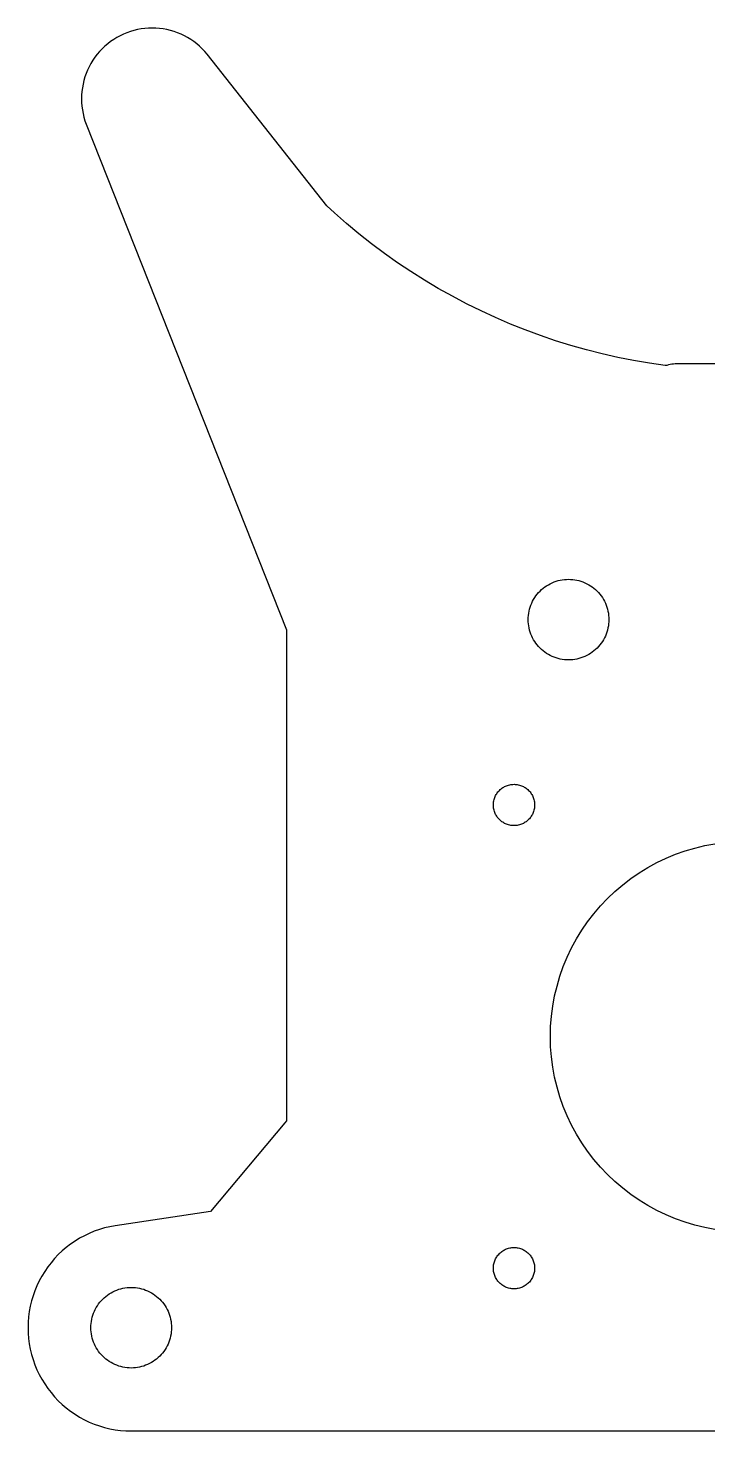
# Model space of a CAD drawing. Header units: metres. Extents: x -73 to 73, y -82 to 60.
# Drawn here: x -73 to -3.8, y -82.5 to 60.1 of the extents above; entities that cross this region are included whole.
import ezdxf

# ---------------------------------------------------------------- set-up
doc = ezdxf.new("R2010")
doc.units = ezdxf.units.M

msp = doc.modelspace()

# ---------------------------------------------------------------- linework, layer by layer
for p, q in [((-61.8589, 59.9927), (-62.2255, 59.9047)), ((-61.4883, 60.0614), (-61.8589, 59.9927)), ((-61.1146, 60.1105), (-61.4883, 60.0614)), ((-60.7388, 60.1401), (-61.1146, 60.1105)), ((-60.362, 60.15), (-60.7388, 60.1401)), ((-59.9852, 60.1401), (-60.362, 60.15)), ((-59.6094, 60.1105), (-59.9852, 60.1401)), ((-59.2356, 60.0614), (-59.6094, 60.1105)), ((-58.865, 59.9927), (-59.2356, 60.0614)), ((-58.4985, 59.9047), (-58.865, 59.9927)), ((-64.8931, 58.5454), (-65.1797, 58.3006)), ((-64.594, 58.7749), (-64.8931, 58.5454)), ((-64.2834, 58.9884), (-64.594, 58.7749)), ((-63.962, 59.1854), (-64.2834, 58.9884)), ((-63.6307, 59.3652), (-63.962, 59.1854)), ((-63.2905, 59.5275), (-63.6307, 59.3652)), ((-62.9422, 59.6718), (-63.2905, 59.5275)), ((-62.5869, 59.7976), (-62.9422, 59.6718)), ((-62.2255, 59.9047), (-62.5869, 59.7976)), ((-58.137, 59.7976), (-58.4985, 59.9047)), ((-57.7817, 59.6718), (-58.137, 59.7976)), ((-57.4335, 59.5275), (-57.7817, 59.6718)), ((-57.0932, 59.3652), (-57.4335, 59.5275)), ((-56.762, 59.1854), (-57.0932, 59.3652)), ((-56.4406, 58.9884), (-56.762, 59.1854)), ((-56.1299, 58.7749), (-56.4406, 58.9884)), ((-55.8309, 58.5454), (-56.1299, 58.7749)), ((-55.5442, 58.3006), (-55.8309, 58.5454)), ((-66.1869, 57.1821), (-66.4004, 56.8714)), ((-65.9574, 57.4811), (-66.1869, 57.1821)), ((-65.7126, 57.7677), (-65.9574, 57.4811)), ((-65.4531, 58.0412), (-65.7126, 57.7677)), ((-65.1797, 58.3006), (-65.4531, 58.0412)), ((-55.2708, 58.0412), (-55.5442, 58.3006)), ((-55.0113, 57.7677), (-55.2708, 58.0412)), ((-54.7665, 57.4811), (-55.0113, 57.7677)), ((-42.6102, 42.0833), (-54.7665, 57.4811)), ((-66.9395, 55.8785), (-67.0837, 55.5302)), ((-66.7772, 56.2187), (-66.9395, 55.8785)), ((-66.5974, 56.55), (-66.7772, 56.2187)), ((-66.4004, 56.8714), (-66.5974, 56.55)), ((-67.4046, 54.447), (-67.4733, 54.0763)), ((-67.3166, 54.8135), (-67.4046, 54.447)), ((-67.2096, 55.1749), (-67.3166, 54.8135)), ((-67.0837, 55.5302), (-67.2096, 55.1749)), ((-67.5521, 53.3268), (-67.562, 52.95)), ((-67.562, 52.95), (-67.5521, 52.5732)), ((-67.5225, 53.7026), (-67.5521, 53.3268)), ((-67.4733, 54.0763), (-67.5225, 53.7026)), ((-67.5521, 52.5732), (-67.5225, 52.1974)), ((-67.5225, 52.1974), (-67.4733, 51.8237)), ((-67.4733, 51.8237), (-67.4046, 51.453)), ((-67.4046, 51.453), (-67.3166, 51.0865)), ((-67.3166, 51.0865), (-67.2096, 50.7251)), ((-67.2096, 50.7251), (-67.0837, 50.3698)), ((-67.0837, 50.3698), (-46.7, -1.0495)), ((-41.8207, 41.3534), (-42.6102, 42.0833)), ((-40.5905, 40.2746), (-41.8207, 41.3534)), ((-39.3325, 39.2284), (-40.5905, 40.2746)), ((-38.0476, 38.2154), (-39.3325, 39.2284)), ((-36.7366, 37.2364), (-38.0476, 38.2154)), ((-35.4004, 36.2921), (-36.7366, 37.2364)), ((-34.0399, 35.3831), (-35.4004, 36.2921)), ((-32.6562, 34.51), (-34.0399, 35.3831)), ((-31.25, 33.6734), (-32.6562, 34.51)), ((-29.8224, 32.8739), (-31.25, 33.6734)), ((-28.3744, 32.1121), (-29.8224, 32.8739)), ((-26.9069, 31.3884), (-28.3744, 32.1121)), ((-25.421, 30.7034), (-26.9069, 31.3884)), ((-23.9177, 30.0575), (-25.421, 30.7034)), ((-22.398, 29.4512), (-23.9177, 30.0575)), ((-20.8629, 28.8849), (-22.398, 29.4512)), ((-19.3136, 28.359), (-20.8629, 28.8849)), ((-17.7509, 27.8738), (-19.3136, 28.359)), ((-16.1762, 27.4296), (-17.7509, 27.8738)), ((-14.5903, 27.0269), (-16.1762, 27.4296)), ((-12.9945, 26.6658), (-14.5903, 27.0269)), ((-11.3897, 26.3466), (-12.9945, 26.6658)), ((-9.77715, 26.0695), (-11.3897, 26.3466)), ((-8.15788, 25.8347), (-9.77715, 26.0695)), ((-8.04958, 25.8219), (-8.15788, 25.8347)), ((-7.98885, 25.8434), (-8.04958, 25.8219)), ((-7.82822, 25.891), (-7.98885, 25.8434)), ((-7.66531, 25.9301), (-7.82822, 25.891)), ((-7.50058, 25.9606), (-7.66531, 25.9301)), ((-7.33449, 25.9825), (-7.50058, 25.9606)), ((-7.16747, 25.9956), (-7.33449, 25.9825)), ((-6.99998, 26), (-7.16747, 25.9956)), ((7, 26), (-6.99998, 26)), ((-21.0469, 2.74342), (-20.8991, 2.89912)), ((-20.8991, 2.89912), (-20.7434, 3.04689)), ((-20.7434, 3.04689), (-20.5802, 3.18629)), ((-20.5802, 3.18629), (-20.4099, 3.31696)), ((-20.4099, 3.31696), (-20.233, 3.43854)), ((-20.233, 3.43854), (-20.05, 3.55069)), ((-20.05, 3.55069), (-19.8614, 3.65312)), ((-19.8614, 3.65312), (-19.6676, 3.74553)), ((-19.6676, 3.74553), (-19.4693, 3.82767)), ((-19.4693, 3.82767), (-19.267, 3.89932)), ((-19.267, 3.89932), (-19.0612, 3.96028)), ((-19.0612, 3.96028), (-18.8524, 4.01039)), ((-18.8524, 4.01039), (-18.6414, 4.04951)), ((-18.6414, 4.04951), (-18.4286, 4.07753)), ((-18.4286, 4.07753), (-18.2146, 4.09438)), ((-18.2146, 4.09438), (-18, 4.09999)), ((-18, 4.09999), (-17.7854, 4.09438)), ((-17.7854, 4.09438), (-17.5714, 4.07753)), ((-17.5714, 4.07753), (-17.3586, 4.04951)), ((-17.3586, 4.04951), (-17.1476, 4.01039)), ((-17.1476, 4.01039), (-16.9388, 3.96028)), ((-16.9388, 3.96028), (-16.733, 3.89932)), ((-16.733, 3.89932), (-16.5307, 3.82767)), ((-16.5307, 3.82767), (-16.3324, 3.74553)), ((-16.3324, 3.74553), (-16.1386, 3.65312)), ((-16.1386, 3.65312), (-15.95, 3.55069)), ((-15.95, 3.55069), (-15.767, 3.43854)), ((-15.767, 3.43854), (-15.5901, 3.31696)), ((-15.5901, 3.31696), (-15.4198, 3.18629)), ((-15.4198, 3.18629), (-15.2566, 3.04689)), ((-15.2566, 3.04689), (-15.1009, 2.89912)), ((-15.1009, 2.89912), (-14.9531, 2.74342)), ((-21.8993, 1.26697), (-21.8277, 1.4693)), ((-21.8277, 1.4693), (-21.7455, 1.66762)), ((-21.7455, 1.66762), (-21.6531, 1.86136)), ((-21.6531, 1.86136), (-21.5507, 2.04999)), ((-21.5507, 2.04999), (-21.4385, 2.23302)), ((-21.4385, 2.23302), (-21.317, 2.40991)), ((-21.317, 2.40991), (-21.1863, 2.5802)), ((-21.1863, 2.5802), (-21.0469, 2.74342)), ((-14.9531, 2.74342), (-14.8137, 2.5802)), ((-14.8137, 2.5802), (-14.683, 2.40991)), ((-14.683, 2.40991), (-14.5614, 2.23302)), ((-14.5614, 2.23302), (-14.4493, 2.04999)), ((-14.4493, 2.04999), (-14.3469, 1.86136)), ((-14.3469, 1.86136), (-14.2545, 1.66762)), ((-14.2545, 1.66762), (-14.1723, 1.4693)), ((-14.1723, 1.4693), (-14.1007, 1.26697)), ((-22.1, 0), (-22.0944, 0.21457)), ((-22.0944, -0.21457), (-22.1, 0)), ((-22.0944, 0.21457), (-22.0775, 0.42856)), ((-22.0775, 0.42856), (-22.0495, 0.64137)), ((-22.0495, 0.64137), (-22.0104, 0.85243)), ((-22.0104, 0.85243), (-21.9603, 1.06116)), ((-21.9603, 1.06116), (-21.8993, 1.26697)), ((-14.1007, 1.26697), (-14.0397, 1.06116)), ((-14.0397, 1.06116), (-13.9896, 0.85243)), ((-13.9896, 0.85243), (-13.9505, 0.64137)), ((-13.9505, 0.64137), (-13.9225, 0.42856)), ((-13.9225, 0.42856), (-13.9056, 0.21457)), ((-13.9056, 0.21457), (-13.9, 0)), ((-13.9, 0), (-13.9056, -0.21457)), ((-46.7, -1.0495), (-46.7, -50.9632)), ((-22.0775, -0.42856), (-22.0944, -0.21457)), ((-22.0495, -0.64137), (-22.0775, -0.42856)), ((-22.0104, -0.85243), (-22.0495, -0.64137)), ((-21.9603, -1.06116), (-22.0104, -0.85243)), ((-21.8993, -1.26697), (-21.9603, -1.06116)), ((-21.8277, -1.4693), (-21.8993, -1.26697)), ((-14.1007, -1.26697), (-14.1723, -1.4693)), ((-14.0397, -1.06116), (-14.1007, -1.26697)), ((-13.9896, -0.85243), (-14.0397, -1.06116)), ((-13.9505, -0.64137), (-13.9896, -0.85243)), ((-13.9225, -0.42856), (-13.9505, -0.64137)), ((-13.9056, -0.21457), (-13.9225, -0.42856)), ((-21.7455, -1.66762), (-21.8277, -1.4693)), ((-21.6531, -1.86136), (-21.7455, -1.66762)), ((-21.5507, -2.04999), (-21.6531, -1.86136)), ((-21.4385, -2.23302), (-21.5507, -2.04999)), ((-21.317, -2.40991), (-21.4385, -2.23302)), ((-21.1863, -2.5802), (-21.317, -2.40991)), ((-21.0469, -2.74342), (-21.1863, -2.5802)), ((-20.8991, -2.89912), (-21.0469, -2.74342)), ((-14.9531, -2.74342), (-15.1009, -2.89912)), ((-14.8137, -2.5802), (-14.9531, -2.74342)), ((-14.683, -2.40991), (-14.8137, -2.5802)), ((-14.5614, -2.23302), (-14.683, -2.40991)), ((-14.4493, -2.04999), (-14.5614, -2.23302)), ((-14.3469, -1.86136), (-14.4493, -2.04999)), ((-14.2545, -1.66762), (-14.3469, -1.86136)), ((-14.1723, -1.4693), (-14.2545, -1.66762)), ((-20.7434, -3.04689), (-20.8991, -2.89912)), ((-20.5802, -3.18629), (-20.7434, -3.04689)), ((-20.4099, -3.31696), (-20.5802, -3.18629)), ((-20.233, -3.43854), (-20.4099, -3.31696)), ((-20.05, -3.55069), (-20.233, -3.43854)), ((-19.8614, -3.65312), (-20.05, -3.55069)), ((-19.6676, -3.74553), (-19.8614, -3.65312)), ((-19.4693, -3.82767), (-19.6676, -3.74553)), ((-19.267, -3.89932), (-19.4693, -3.82767)), ((-19.0612, -3.96028), (-19.267, -3.89932)), ((-18.8524, -4.01039), (-19.0612, -3.96028)), ((-18.6414, -4.04951), (-18.8524, -4.01039)), ((-18.4286, -4.07753), (-18.6414, -4.04951)), ((-18.2146, -4.09438), (-18.4286, -4.07753)), ((-18, -4.09999), (-18.2146, -4.09438)), ((-17.7854, -4.09438), (-18, -4.09999)), ((-17.5714, -4.07753), (-17.7854, -4.09438)), ((-17.3586, -4.04951), (-17.5714, -4.07753)), ((-17.1476, -4.01039), (-17.3586, -4.04951)), ((-16.9388, -3.96028), (-17.1476, -4.01039)), ((-16.733, -3.89932), (-16.9388, -3.96028)), ((-16.5307, -3.82767), (-16.733, -3.89932)), ((-16.3324, -3.74553), (-16.5307, -3.82767)), ((-16.1386, -3.65312), (-16.3324, -3.74553)), ((-15.95, -3.55069), (-16.1386, -3.65312)), ((-15.767, -3.43854), (-15.95, -3.55069)), ((-15.5901, -3.31696), (-15.767, -3.43854)), ((-15.4198, -3.18629), (-15.5901, -3.31696)), ((-15.2566, -3.04689), (-15.4198, -3.18629)), ((-15.1009, -2.89912), (-15.2566, -3.04689)), ((-24.7843, -17.1511), (-24.6937, -17.0888)), ((-24.6937, -17.0888), (-24.6, -17.0313)), ((-24.6, -17.0313), (-24.5034, -16.9789)), ((-24.5034, -16.9789), (-24.4041, -16.9315)), ((-24.4041, -16.9315), (-24.3026, -16.8895)), ((-24.3026, -16.8895), (-24.1989, -16.8528)), ((-24.1989, -16.8528), (-24.0935, -16.8215)), ((-24.0935, -16.8215), (-23.9866, -16.7959)), ((-23.9866, -16.7959), (-23.8785, -16.7758)), ((-23.8785, -16.7758), (-23.7695, -16.7615)), ((-23.7695, -16.7615), (-23.6599, -16.7529)), ((-23.6599, -16.7529), (-23.55, -16.75)), ((-23.55, -16.75), (-23.4401, -16.7529)), ((-23.4401, -16.7529), (-23.3305, -16.7615)), ((-23.3305, -16.7615), (-23.2215, -16.7758)), ((-23.2215, -16.7758), (-23.1134, -16.7959)), ((-23.1134, -16.7959), (-23.0065, -16.8215)), ((-23.0065, -16.8215), (-22.9011, -16.8528)), ((-22.9011, -16.8528), (-22.7974, -16.8895)), ((-22.7974, -16.8895), (-22.6958, -16.9315)), ((-22.6958, -16.9315), (-22.5966, -16.9789)), ((-22.5966, -16.9789), (-22.5, -17.0313)), ((-22.5, -17.0313), (-22.4062, -17.0888)), ((-22.4062, -17.0888), (-22.3156, -17.1511)), ((-25.6385, -18.6305), (-25.6241, -18.5215)), ((-25.6241, -18.5215), (-25.6041, -18.4134)), ((-25.6041, -18.4134), (-25.5784, -18.3065)), ((-25.5784, -18.3065), (-25.5472, -18.2011)), ((-25.5472, -18.2011), (-25.5105, -18.0974)), ((-25.5105, -18.0974), (-25.4684, -17.9958)), ((-25.4684, -17.9958), (-25.4211, -17.8966)), ((-25.4211, -17.8966), (-25.3687, -17.8)), ((-25.3687, -17.8), (-25.3112, -17.7063)), ((-25.3112, -17.7063), (-25.2489, -17.6156)), ((-25.2489, -17.6156), (-25.182, -17.5284)), ((-25.182, -17.5284), (-25.1106, -17.4448)), ((-25.1106, -17.4448), (-25.0349, -17.3651)), ((-25.0349, -17.3651), (-24.9552, -17.2894)), ((-24.9552, -17.2894), (-24.8716, -17.218)), ((-24.8716, -17.218), (-24.7843, -17.1511)), ((-22.3156, -17.1511), (-22.2284, -17.218)), ((-22.2284, -17.218), (-22.1448, -17.2894)), ((-22.1448, -17.2894), (-22.0651, -17.3651)), ((-22.0651, -17.3651), (-21.9894, -17.4448)), ((-21.9894, -17.4448), (-21.918, -17.5284)), ((-21.918, -17.5284), (-21.8511, -17.6156)), ((-21.8511, -17.6156), (-21.7888, -17.7063)), ((-21.7888, -17.7063), (-21.7313, -17.8)), ((-21.7313, -17.8), (-21.6789, -17.8966)), ((-21.6789, -17.8966), (-21.6315, -17.9958)), ((-21.6315, -17.9958), (-21.5895, -18.0974)), ((-21.5895, -18.0974), (-21.5528, -18.2011)), ((-21.5528, -18.2011), (-21.5215, -18.3065)), ((-21.5215, -18.3065), (-21.4959, -18.4134)), ((-21.4959, -18.4134), (-21.4758, -18.5215)), ((-21.4758, -18.5215), (-21.4615, -18.6305)), ((-25.65, -18.85), (-25.6471, -18.7401)), ((-25.6471, -18.9599), (-25.65, -18.85)), ((-25.6471, -18.7401), (-25.6385, -18.6305)), ((-25.6385, -19.0695), (-25.6471, -18.9599)), ((-25.6241, -19.1785), (-25.6385, -19.0695)), ((-25.6041, -19.2866), (-25.6241, -19.1785)), ((-25.5784, -19.3935), (-25.6041, -19.2866)), ((-25.5472, -19.4989), (-25.5784, -19.3935)), ((-25.5105, -19.6026), (-25.5472, -19.4989)), ((-25.4684, -19.7041), (-25.5105, -19.6026)), ((-25.4211, -19.8034), (-25.4684, -19.7041)), ((-25.3687, -19.9), (-25.4211, -19.8034)), ((-25.3112, -19.9937), (-25.3687, -19.9)), ((-21.7313, -19.9), (-21.7888, -19.9937)), ((-21.6789, -19.8034), (-21.7313, -19.9)), ((-21.6315, -19.7041), (-21.6789, -19.8034)), ((-21.5895, -19.6026), (-21.6315, -19.7041)), ((-21.5528, -19.4989), (-21.5895, -19.6026)), ((-21.5215, -19.3935), (-21.5528, -19.4989)), ((-21.4959, -19.2866), (-21.5215, -19.3935)), ((-21.4758, -19.1785), (-21.4959, -19.2866)), ((-21.4615, -19.0695), (-21.4758, -19.1785)), ((-21.4615, -18.6305), (-21.4529, -18.7401)), ((-21.4529, -18.9599), (-21.4615, -19.0695)), ((-21.4529, -18.7401), (-21.45, -18.85)), ((-21.45, -18.85), (-21.4529, -18.9599)), ((-25.2489, -20.0843), (-25.3112, -19.9937)), ((-25.182, -20.1716), (-25.2489, -20.0843)), ((-25.1106, -20.2552), (-25.182, -20.1716)), ((-25.0349, -20.3349), (-25.1106, -20.2552)), ((-24.9552, -20.4106), (-25.0349, -20.3349)), ((-24.8716, -20.482), (-24.9552, -20.4106)), ((-24.7843, -20.5489), (-24.8716, -20.482)), ((-24.6937, -20.6112), (-24.7843, -20.5489)), ((-24.6, -20.6686), (-24.6937, -20.6112)), ((-24.5034, -20.7211), (-24.6, -20.6686)), ((-24.4041, -20.7684), (-24.5034, -20.7211)), ((-24.3026, -20.8105), (-24.4041, -20.7684)), ((-24.1989, -20.8472), (-24.3026, -20.8105)), ((-24.0935, -20.8784), (-24.1989, -20.8472)), ((-23.9866, -20.9041), (-24.0935, -20.8784)), ((-23.8785, -20.9241), (-23.9866, -20.9041)), ((-23.7695, -20.9385), (-23.8785, -20.9241)), ((-23.6599, -20.9471), (-23.7695, -20.9385)), ((-23.55, -20.95), (-23.6599, -20.9471)), ((-23.4401, -20.9471), (-23.55, -20.95)), ((-23.3305, -20.9385), (-23.4401, -20.9471)), ((-23.2215, -20.9241), (-23.3305, -20.9385)), ((-23.1134, -20.9041), (-23.2215, -20.9241)), ((-23.0065, -20.8784), (-23.1134, -20.9041)), ((-22.9011, -20.8472), (-23.0065, -20.8784)), ((-22.7974, -20.8105), (-22.9011, -20.8472)), ((-22.6958, -20.7684), (-22.7974, -20.8105)), ((-22.5966, -20.7211), (-22.6958, -20.7684)), ((-22.5, -20.6686), (-22.5966, -20.7211)), ((-22.4062, -20.6112), (-22.5, -20.6686)), ((-22.3156, -20.5489), (-22.4062, -20.6112)), ((-22.2284, -20.482), (-22.3156, -20.5489)), ((-22.1448, -20.4106), (-22.2284, -20.482)), ((-22.0651, -20.3349), (-22.1448, -20.4106)), ((-21.9894, -20.2552), (-22.0651, -20.3349)), ((-21.918, -20.1716), (-21.9894, -20.2552)), ((-21.8511, -20.0843), (-21.918, -20.1716)), ((-21.7888, -19.9937), (-21.8511, -20.0843)), ((-4.12704, -22.9838), (-3.10521, -22.7944)), ((-8.07372, -24.2661), (-7.1136, -23.8684)), ((-7.1136, -23.8684), (-6.13397, -23.5215)), ((-6.13397, -23.5215), (-5.13756, -23.2264)), ((-5.13756, -23.2264), (-4.12704, -22.9838)), ((-10.8111, -25.7524), (-9.92499, -25.2094)), ((-9.92499, -25.2094), (-9.0117, -24.7135)), ((-9.0117, -24.7135), (-8.07372, -24.2661)), ((-13.2822, -27.6486), (-12.492, -26.9736)), ((-12.492, -26.9736), (-11.6675, -26.341)), ((-11.6675, -26.341), (-10.8111, -25.7524)), ((-14.7514, -29.1178), (-14.0361, -28.3639)), ((-14.0361, -28.3639), (-13.2822, -27.6486)), ((-16.059, -30.7325), (-15.4263, -29.908)), ((-15.4263, -29.908), (-14.7514, -29.1178)), ((-16.6476, -31.5889), (-16.059, -30.7325)), ((-17.6865, -33.3883), (-17.1906, -32.475)), ((-17.1906, -32.475), (-16.6476, -31.5889)), ((-18.1339, -34.3263), (-17.6865, -33.3883)), ((-18.8785, -36.266), (-18.5316, -35.2864)), ((-18.5316, -35.2864), (-18.1339, -34.3263)), ((-19.1736, -37.2624), (-18.8785, -36.266)), ((-19.6056, -39.2948), (-19.4162, -38.2729)), ((-19.4162, -38.2729), (-19.1736, -37.2624)), ((-19.7413, -40.3251), (-19.6056, -39.2948)), ((-19.85, -42.4), (-19.8228, -41.3611)), ((-19.8228, -41.3611), (-19.7413, -40.3251)), ((-19.8228, -43.4389), (-19.85, -42.4)), ((-19.7413, -44.4749), (-19.8228, -43.4389)), ((-19.6056, -45.5052), (-19.7413, -44.4749)), ((-19.4162, -46.527), (-19.6056, -45.5052)), ((-19.1736, -47.5376), (-19.4162, -46.527)), ((-18.8785, -48.534), (-19.1736, -47.5376)), ((-18.5316, -49.5136), (-18.8785, -48.534)), ((-18.1339, -50.4737), (-18.5316, -49.5136)), ((-46.8732, -51.166), (-54.4261, -60.1855)), ((-46.7, -50.9632), (-46.8732, -51.166)), ((-17.6865, -51.4117), (-18.1339, -50.4737)), ((-17.1906, -52.325), (-17.6865, -51.4117)), ((-16.6476, -53.2111), (-17.1906, -52.325)), ((-16.059, -54.0675), (-16.6476, -53.2111)), ((-15.4263, -54.892), (-16.059, -54.0675)), ((-14.7514, -55.6822), (-15.4263, -54.892)), ((-14.0361, -56.4361), (-14.7514, -55.6822)), ((-13.2822, -57.1514), (-14.0361, -56.4361)), ((-12.492, -57.8263), (-13.2822, -57.1514)), ((-11.6675, -58.459), (-12.492, -57.8263)), ((-10.8111, -59.0476), (-11.6675, -58.459)), ((-9.92499, -59.5906), (-10.8111, -59.0476)), ((-9.0117, -60.0865), (-9.92499, -59.5906)), ((-54.4261, -60.1855), (-64.1426, -61.6293)), ((-8.07372, -60.5339), (-9.0117, -60.0865)), ((-7.1136, -60.9316), (-8.07372, -60.5339)), ((-6.13397, -61.2785), (-7.1136, -60.9316)), ((-5.13756, -61.5736), (-6.13397, -61.2785)), ((-67.2669, -62.6444), (-67.75, -62.9067)), ((-66.7707, -62.4078), (-67.2669, -62.6444)), ((-66.2629, -62.1974), (-66.7707, -62.4078)), ((-65.7447, -62.0139), (-66.2629, -62.1974)), ((-65.2176, -61.8578), (-65.7447, -62.0139)), ((-64.6831, -61.7294), (-65.2176, -61.8578)), ((-64.1426, -61.6293), (-64.6831, -61.7294)), ((-4.12704, -61.8162), (-5.13756, -61.5736)), ((-3.10521, -62.0056), (-4.12704, -61.8162)), ((-69.1079, -63.84), (-69.5259, -64.197)), ((-68.6717, -63.5053), (-69.1079, -63.84)), ((-68.2187, -63.194), (-68.6717, -63.5053)), ((-67.75, -62.9067), (-68.2187, -63.194)), ((-24.7843, -64.2511), (-24.6937, -64.1888)), ((-24.6937, -64.1888), (-24.6, -64.1313)), ((-24.6, -64.1313), (-24.5034, -64.0789)), ((-24.5034, -64.0789), (-24.4041, -64.0316)), ((-24.4041, -64.0316), (-24.3026, -63.9895)), ((-24.3026, -63.9895), (-24.1989, -63.9528)), ((-24.1989, -63.9528), (-24.0935, -63.9216)), ((-24.0935, -63.9216), (-23.9866, -63.8959)), ((-23.9866, -63.8959), (-23.8785, -63.8759)), ((-23.8785, -63.8759), (-23.7695, -63.8615)), ((-23.7695, -63.8615), (-23.6599, -63.8529)), ((-23.6599, -63.8529), (-23.55, -63.85)), ((-23.55, -63.85), (-23.4401, -63.8529)), ((-23.4401, -63.8529), (-23.3305, -63.8615)), ((-23.3305, -63.8615), (-23.2215, -63.8759)), ((-23.2215, -63.8759), (-23.1134, -63.8959)), ((-23.1134, -63.8959), (-23.0065, -63.9216)), ((-23.0065, -63.9216), (-22.9011, -63.9528)), ((-22.9011, -63.9528), (-22.7974, -63.9895)), ((-22.7974, -63.9895), (-22.6958, -64.0316)), ((-22.6958, -64.0316), (-22.5966, -64.0789)), ((-22.5966, -64.0789), (-22.5, -64.1313)), ((-22.5, -64.1313), (-22.4062, -64.1888)), ((-22.4062, -64.1888), (-22.3156, -64.2511)), ((-70.66, -65.3921), (-70.9947, -65.8282)), ((-70.303, -64.9741), (-70.66, -65.3921)), ((-69.9246, -64.5754), (-70.303, -64.9741)), ((-69.5259, -64.197), (-69.9246, -64.5754)), ((-25.6241, -65.6215), (-25.6041, -65.5134)), ((-25.6041, -65.5134), (-25.5784, -65.4065)), ((-25.5784, -65.4065), (-25.5472, -65.3011)), ((-25.5472, -65.3011), (-25.5105, -65.1974)), ((-25.5105, -65.1974), (-25.4684, -65.0959)), ((-25.4684, -65.0959), (-25.4211, -64.9966)), ((-25.4211, -64.9966), (-25.3687, -64.9)), ((-25.3687, -64.9), (-25.3112, -64.8063)), ((-25.3112, -64.8063), (-25.2489, -64.7157)), ((-25.2489, -64.7157), (-25.182, -64.6284)), ((-25.182, -64.6284), (-25.1106, -64.5448)), ((-25.1106, -64.5448), (-25.0349, -64.4651)), ((-25.0349, -64.4651), (-24.9552, -64.3894)), ((-24.9552, -64.3894), (-24.8716, -64.318)), ((-24.8716, -64.318), (-24.7843, -64.2511)), ((-22.3156, -64.2511), (-22.2284, -64.318)), ((-22.2284, -64.318), (-22.1448, -64.3894)), ((-22.1448, -64.3894), (-22.0651, -64.4651)), ((-22.0651, -64.4651), (-21.9894, -64.5448)), ((-21.9894, -64.5448), (-21.918, -64.6284)), ((-21.918, -64.6284), (-21.8511, -64.7157)), ((-21.8511, -64.7157), (-21.7888, -64.8063)), ((-21.7888, -64.8063), (-21.7313, -64.9)), ((-21.7313, -64.9), (-21.6789, -64.9966)), ((-21.6789, -64.9966), (-21.6315, -65.0959)), ((-21.6315, -65.0959), (-21.5895, -65.1974)), ((-21.5895, -65.1974), (-21.5528, -65.3011)), ((-21.5528, -65.3011), (-21.5215, -65.4065)), ((-21.5215, -65.4065), (-21.4959, -65.5134)), ((-21.4959, -65.5134), (-21.4758, -65.6215)), ((-71.5933, -66.75), (-71.8556, -67.2331)), ((-71.306, -66.2813), (-71.5933, -66.75)), ((-70.9947, -65.8282), (-71.306, -66.2813)), ((-25.65, -65.95), (-25.6471, -65.8401)), ((-25.6471, -66.0599), (-25.65, -65.95)), ((-25.6471, -65.8401), (-25.6385, -65.7305)), ((-25.6385, -66.1695), (-25.6471, -66.0599)), ((-25.6385, -65.7305), (-25.6241, -65.6215)), ((-25.6241, -66.2785), (-25.6385, -66.1695)), ((-25.6041, -66.3866), (-25.6241, -66.2785)), ((-25.5784, -66.4935), (-25.6041, -66.3866)), ((-25.5472, -66.5989), (-25.5784, -66.4935)), ((-25.5105, -66.7026), (-25.5472, -66.5989)), ((-25.4684, -66.8041), (-25.5105, -66.7026)), ((-25.4211, -66.9034), (-25.4684, -66.8041)), ((-25.3687, -67), (-25.4211, -66.9034)), ((-25.3112, -67.0937), (-25.3687, -67)), ((-21.7313, -67), (-21.7888, -67.0937)), ((-21.6789, -66.9034), (-21.7313, -67)), ((-21.6315, -66.8041), (-21.6789, -66.9034)), ((-21.5895, -66.7026), (-21.6315, -66.8041)), ((-21.5528, -66.5989), (-21.5895, -66.7026)), ((-21.5215, -66.4935), (-21.5528, -66.5989)), ((-21.4959, -66.3866), (-21.5215, -66.4935)), ((-21.4758, -66.2785), (-21.4959, -66.3866)), ((-21.4758, -65.6215), (-21.4615, -65.7305)), ((-21.4615, -66.1695), (-21.4758, -66.2785)), ((-21.4615, -65.7305), (-21.4529, -65.8401)), ((-21.4529, -66.0599), (-21.4615, -66.1695)), ((-21.4529, -65.8401), (-21.45, -65.95)), ((-21.45, -65.95), (-21.4529, -66.0599)), ((-72.3026, -68.2371), (-72.4861, -68.7553)), ((-72.0922, -67.7293), (-72.3026, -68.2371)), ((-71.8556, -67.2331), (-72.0922, -67.7293)), ((-64.733, -68.5614), (-64.55, -68.4493)), ((-64.55, -68.4493), (-64.3614, -68.3469)), ((-64.3614, -68.3469), (-64.1676, -68.2545)), ((-64.1676, -68.2545), (-63.9693, -68.1723)), ((-63.9693, -68.1723), (-63.767, -68.1007)), ((-63.767, -68.1007), (-63.5612, -68.0397)), ((-63.5612, -68.0397), (-63.3524, -67.9896)), ((-63.3524, -67.9896), (-63.1414, -67.9505)), ((-63.1414, -67.9505), (-62.9286, -67.9225)), ((-62.9286, -67.9225), (-62.7146, -67.9056)), ((-62.7146, -67.9056), (-62.5, -67.9)), ((-62.5, -67.9), (-62.2854, -67.9056)), ((-62.2854, -67.9056), (-62.0714, -67.9225)), ((-62.0714, -67.9225), (-61.8586, -67.9505)), ((-61.8586, -67.9505), (-61.6476, -67.9896)), ((-61.6476, -67.9896), (-61.4388, -68.0397)), ((-61.4388, -68.0397), (-61.233, -68.1007)), ((-61.233, -68.1007), (-61.0307, -68.1723)), ((-61.0307, -68.1723), (-60.8324, -68.2545)), ((-60.8324, -68.2545), (-60.6386, -68.3469)), ((-60.6386, -68.3469), (-60.45, -68.4493)), ((-60.45, -68.4493), (-60.267, -68.5614)), ((-25.2489, -67.1843), (-25.3112, -67.0937)), ((-25.182, -67.2716), (-25.2489, -67.1843)), ((-25.1106, -67.3552), (-25.182, -67.2716)), ((-25.0349, -67.4349), (-25.1106, -67.3552)), ((-24.9552, -67.5106), (-25.0349, -67.4349)), ((-24.8716, -67.582), (-24.9552, -67.5106)), ((-24.7843, -67.6489), (-24.8716, -67.582)), ((-24.6937, -67.7112), (-24.7843, -67.6489)), ((-24.6, -67.7686), (-24.6937, -67.7112)), ((-24.5034, -67.8211), (-24.6, -67.7686)), ((-24.4041, -67.8684), (-24.5034, -67.8211)), ((-24.3026, -67.9105), (-24.4041, -67.8684)), ((-24.1989, -67.9472), (-24.3026, -67.9105)), ((-24.0935, -67.9784), (-24.1989, -67.9472)), ((-23.9866, -68.0041), (-24.0935, -67.9784)), ((-23.8785, -68.0241), (-23.9866, -68.0041)), ((-23.7695, -68.0385), (-23.8785, -68.0241)), ((-23.6599, -68.0471), (-23.7695, -68.0385)), ((-23.55, -68.05), (-23.6599, -68.0471)), ((-23.4401, -68.0471), (-23.55, -68.05)), ((-23.3305, -68.0385), (-23.4401, -68.0471)), ((-23.2215, -68.0241), (-23.3305, -68.0385)), ((-23.1134, -68.0041), (-23.2215, -68.0241)), ((-23.0065, -67.9784), (-23.1134, -68.0041)), ((-22.9011, -67.9472), (-23.0065, -67.9784)), ((-22.7974, -67.9105), (-22.9011, -67.9472)), ((-22.6958, -67.8684), (-22.7974, -67.9105)), ((-22.5966, -67.8211), (-22.6958, -67.8684)), ((-22.5, -67.7686), (-22.5966, -67.8211)), ((-22.4062, -67.7112), (-22.5, -67.7686)), ((-22.3156, -67.6489), (-22.4062, -67.7112)), ((-22.2284, -67.582), (-22.3156, -67.6489)), ((-22.1448, -67.5106), (-22.2284, -67.582)), ((-22.0651, -67.4349), (-22.1448, -67.5106)), ((-21.9894, -67.3552), (-22.0651, -67.4349)), ((-21.918, -67.2716), (-21.9894, -67.3552)), ((-21.8511, -67.1843), (-21.918, -67.2716)), ((-21.7888, -67.0937), (-21.8511, -67.1843)), ((-72.7706, -69.8169), (-72.8707, -70.3574)), ((-72.6422, -69.2824), (-72.7706, -69.8169)), ((-72.4861, -68.7553), (-72.6422, -69.2824)), ((-66.0507, -69.95), (-65.9386, -69.767)), ((-65.9386, -69.767), (-65.817, -69.5901)), ((-65.817, -69.5901), (-65.6863, -69.4198)), ((-65.6863, -69.4198), (-65.5469, -69.2566)), ((-65.5469, -69.2566), (-65.3991, -69.1009)), ((-65.3991, -69.1009), (-65.2434, -68.9531)), ((-65.2434, -68.9531), (-65.0802, -68.8137)), ((-65.0802, -68.8137), (-64.9099, -68.683)), ((-64.9099, -68.683), (-64.733, -68.5614)), ((-60.267, -68.5614), (-60.0901, -68.683)), ((-60.0901, -68.683), (-59.9198, -68.8137)), ((-59.9198, -68.8137), (-59.7566, -68.9531)), ((-59.7566, -68.9531), (-59.6009, -69.1009)), ((-59.6009, -69.1009), (-59.4531, -69.2566)), ((-59.4531, -69.2566), (-59.3137, -69.4198)), ((-59.3137, -69.4198), (-59.183, -69.5901)), ((-59.183, -69.5901), (-59.0614, -69.767)), ((-59.0614, -69.767), (-58.9493, -69.95)), ((-72.9425, -70.9025), (-72.9856, -71.4505)), ((-72.8707, -70.3574), (-72.9425, -70.9025)), ((-66.5495, -71.3586), (-66.5104, -71.1476)), ((-66.5104, -71.1476), (-66.4603, -70.9388)), ((-66.4603, -70.9388), (-66.3993, -70.733)), ((-66.3993, -70.733), (-66.3277, -70.5307)), ((-66.3277, -70.5307), (-66.2455, -70.3324)), ((-66.2455, -70.3324), (-66.1531, -70.1386)), ((-66.1531, -70.1386), (-66.0507, -69.95)), ((-58.9493, -69.95), (-58.8469, -70.1386)), ((-58.8469, -70.1386), (-58.7545, -70.3324)), ((-58.7545, -70.3324), (-58.6723, -70.5307)), ((-58.6723, -70.5307), (-58.6007, -70.733)), ((-58.6007, -70.733), (-58.5397, -70.9388)), ((-58.5397, -70.9388), (-58.4896, -71.1476)), ((-58.4896, -71.1476), (-58.4505, -71.3586)), ((-72.9856, -71.4505), (-73, -72)), ((-73, -72), (-72.9856, -72.5495)), ((-72.9856, -72.5495), (-72.9425, -73.0975)), ((-66.6, -72), (-66.5944, -71.7854)), ((-66.5944, -72.2146), (-66.6, -72)), ((-66.5944, -71.7854), (-66.5775, -71.5714)), ((-66.5775, -72.4286), (-66.5944, -72.2146)), ((-66.5775, -71.5714), (-66.5495, -71.3586)), ((-66.5495, -72.6414), (-66.5775, -72.4286)), ((-66.5104, -72.8524), (-66.5495, -72.6414)), ((-58.4505, -72.6414), (-58.4896, -72.8524)), ((-58.4505, -71.3586), (-58.4225, -71.5714)), ((-58.4225, -72.4286), (-58.4505, -72.6414)), ((-58.4225, -71.5714), (-58.4056, -71.7854)), ((-58.4056, -72.2146), (-58.4225, -72.4286)), ((-58.4056, -71.7854), (-58.4, -72)), ((-58.4, -72), (-58.4056, -72.2146)), ((-72.9425, -73.0975), (-72.8707, -73.6426)), ((-72.8707, -73.6426), (-72.7706, -74.1831)), ((-66.4603, -73.0612), (-66.5104, -72.8524)), ((-66.3993, -73.267), (-66.4603, -73.0612)), ((-66.3277, -73.4693), (-66.3993, -73.267)), ((-66.2455, -73.6676), (-66.3277, -73.4693)), ((-66.1531, -73.8614), (-66.2455, -73.6676)), ((-66.0507, -74.05), (-66.1531, -73.8614)), ((-65.9386, -74.233), (-66.0507, -74.05)), ((-58.9493, -74.05), (-59.0614, -74.233)), ((-58.8469, -73.8614), (-58.9493, -74.05)), ((-58.7545, -73.6676), (-58.8469, -73.8614)), ((-58.6723, -73.4693), (-58.7545, -73.6676)), ((-58.6007, -73.267), (-58.6723, -73.4693)), ((-58.5397, -73.0612), (-58.6007, -73.267)), ((-58.4896, -72.8524), (-58.5397, -73.0612)), ((-72.7706, -74.1831), (-72.6422, -74.7176)), ((-72.6422, -74.7176), (-72.4861, -75.2447)), ((-72.4861, -75.2447), (-72.3026, -75.7629)), ((-65.817, -74.4099), (-65.9386, -74.233)), ((-65.6863, -74.5802), (-65.817, -74.4099)), ((-65.5469, -74.7434), (-65.6863, -74.5802)), ((-65.3991, -74.8991), (-65.5469, -74.7434)), ((-65.2434, -75.0469), (-65.3991, -74.8991)), ((-65.0802, -75.1863), (-65.2434, -75.0469)), ((-64.9099, -75.317), (-65.0802, -75.1863)), ((-64.733, -75.4386), (-64.9099, -75.317)), ((-64.55, -75.5507), (-64.733, -75.4386)), ((-64.3614, -75.6531), (-64.55, -75.5507)), ((-60.45, -75.5507), (-60.6386, -75.6531)), ((-60.267, -75.4386), (-60.45, -75.5507)), ((-60.0901, -75.317), (-60.267, -75.4386)), ((-59.9198, -75.1863), (-60.0901, -75.317)), ((-59.7566, -75.0469), (-59.9198, -75.1863)), ((-59.6009, -74.8991), (-59.7566, -75.0469)), ((-59.4531, -74.7434), (-59.6009, -74.8991)), ((-59.3137, -74.5802), (-59.4531, -74.7434)), ((-59.183, -74.4099), (-59.3137, -74.5802)), ((-59.0614, -74.233), (-59.183, -74.4099)), ((-72.3026, -75.7629), (-72.0922, -76.2707)), ((-72.0922, -76.2707), (-71.8556, -76.7669)), ((-71.8556, -76.7669), (-71.5933, -77.25)), ((-64.1676, -75.7455), (-64.3614, -75.6531)), ((-63.9693, -75.8277), (-64.1676, -75.7455)), ((-63.767, -75.8993), (-63.9693, -75.8277)), ((-63.5612, -75.9603), (-63.767, -75.8993)), ((-63.3524, -76.0104), (-63.5612, -75.9603)), ((-63.1414, -76.0495), (-63.3524, -76.0104)), ((-62.9286, -76.0775), (-63.1414, -76.0495)), ((-62.7146, -76.0944), (-62.9286, -76.0775)), ((-62.5, -76.1), (-62.7146, -76.0944)), ((-62.2854, -76.0944), (-62.5, -76.1)), ((-62.0714, -76.0775), (-62.2854, -76.0944)), ((-61.8586, -76.0495), (-62.0714, -76.0775)), ((-61.6476, -76.0104), (-61.8586, -76.0495)), ((-61.4388, -75.9603), (-61.6476, -76.0104)), ((-61.233, -75.8993), (-61.4388, -75.9603)), ((-61.0307, -75.8277), (-61.233, -75.8993)), ((-60.8324, -75.7455), (-61.0307, -75.8277)), ((-60.6386, -75.6531), (-60.8324, -75.7455)), ((-71.5933, -77.25), (-71.306, -77.7187)), ((-71.306, -77.7187), (-70.9947, -78.1717)), ((-70.9947, -78.1717), (-70.66, -78.6079)), ((-70.66, -78.6079), (-70.303, -79.0259)), ((-70.303, -79.0259), (-69.9246, -79.4246)), ((-69.9246, -79.4246), (-69.5259, -79.803)), ((-69.5259, -79.803), (-69.1079, -80.16)), ((-69.1079, -80.16), (-68.6717, -80.4947)), ((-68.6717, -80.4947), (-68.2187, -80.806)), ((-68.2187, -80.806), (-67.75, -81.0933)), ((-67.75, -81.0933), (-67.2669, -81.3556)), ((-67.2669, -81.3556), (-66.7707, -81.5922)), ((-66.7707, -81.5922), (-66.2629, -81.8026)), ((-66.2629, -81.8026), (-65.7447, -81.9861)), ((-65.7447, -81.9861), (-65.2176, -82.1422)), ((-65.2176, -82.1422), (-64.6831, -82.2706)), ((-64.6831, -82.2706), (-64.1426, -82.3707)), ((-64.1426, -82.3707), (-63.5975, -82.4425)), ((-63.5975, -82.4425), (-63.0495, -82.4856)), ((-63.0495, -82.4856), (-62.5, -82.5)), ((-62.5, -82.5), (62.5, -82.5))]:
    msp.add_line(p, q)

doc.saveas('drawing.dxf')
